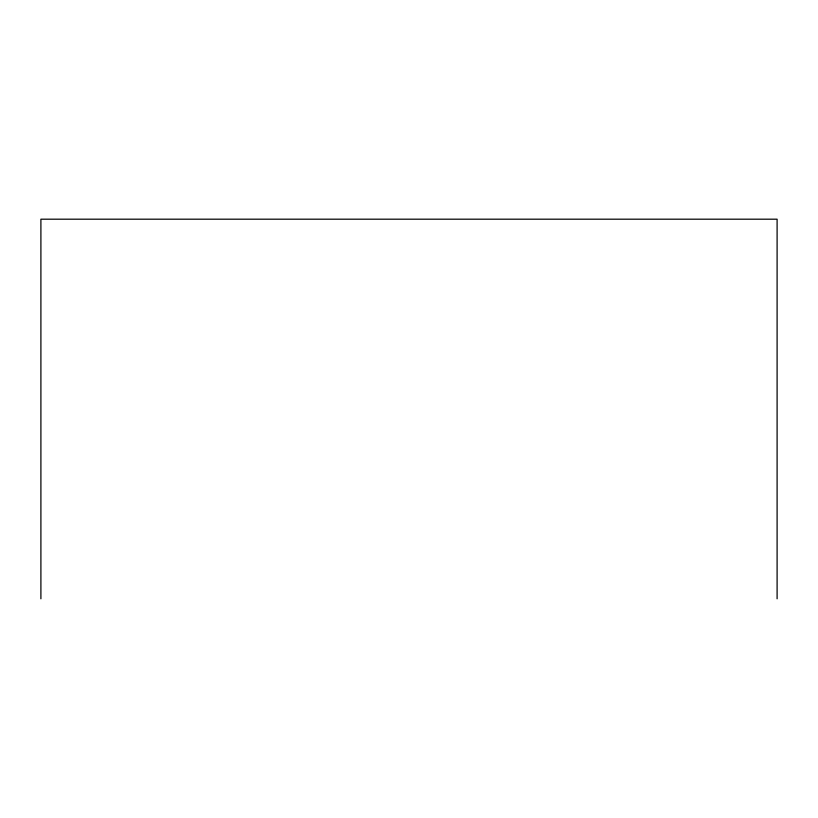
<?xml version="1.0" encoding="UTF-8"?>
<svg xmlns="http://www.w3.org/2000/svg" width="818" height="818" viewBox="0 0 818 818"><rect width="100%" height="100%" fill="white"/><g stroke="black" fill="none" stroke-linecap="round" stroke-linejoin="round"><path stroke-width="1.23" d="M777.1 598.807L777.1 219.193L40.9 219.193L40.9 598.807"/></g></svg>
